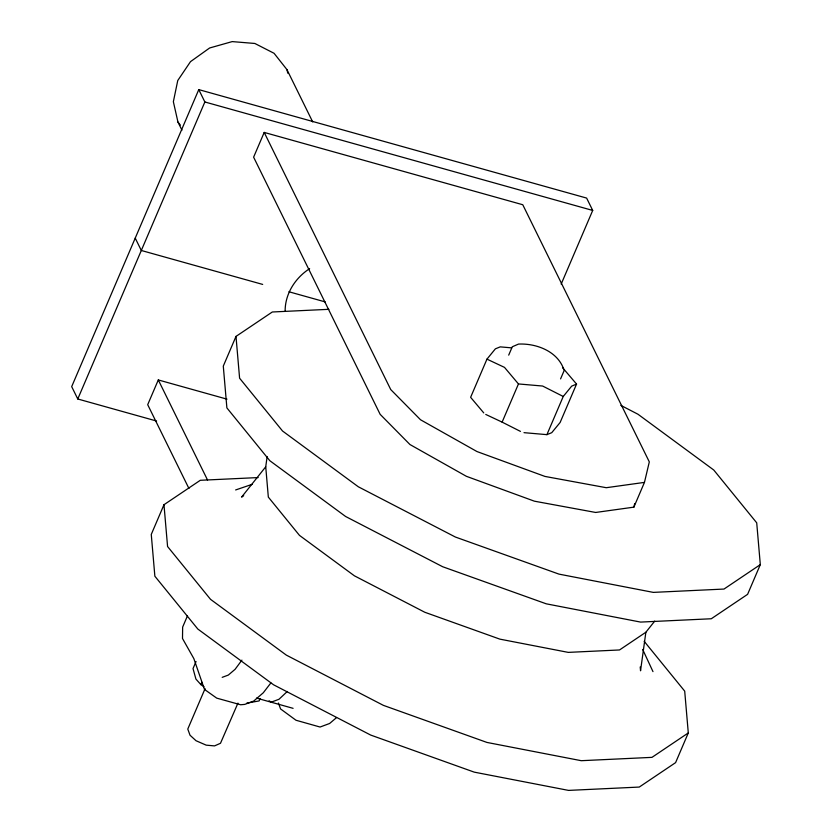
<?xml version="1.0" encoding="UTF-8"?>
<svg xmlns="http://www.w3.org/2000/svg" width="832" height="832" viewBox="0 0 832 832"><rect width="100%" height="100%" fill="white"/><g stroke="black" fill="none" stroke-linecap="round" stroke-linejoin="round"><path stroke-width="1.25" d="M654.711 621.13L645.861 632.247L619.528 649.958L568.266 652.382L499.886 639.142L424.798 612.258L354.422 575.827L299.478 535.382L268.33 497.099L265.73 466.794L267.145 456.529M645.861 632.247L640.546 670.779L640.214 666.962M633.87 507.146L644.457 482.394L649.314 461.895L522.766 204.734L264.202 132.423L253.614 157.175L380.151 414.336L409.947 444.527L466.388 476.31L534.373 501.176L595.67 512.46L633.87 507.146L634.722 503.526M561.184 284.097L592.706 210.434L586.622 198.078L198.775 89.606L71.687 386.63L77.771 398.986L156.593 421.034M77.771 398.986L204.859 101.972L198.775 89.606M227.001 399.152L158.298 379.943L147.701 404.695L188.926 488.478M258.138 477.568L200.294 480.293L163.977 504.722L151.268 534.425L154.866 576.222L197.818 629.034L273.603 684.809L370.677 735.062L474.25 772.138L568.568 790.4L639.267 787.062L675.584 762.642L688.293 732.94L684.705 691.142L644.176 641.316M328.879 309.317L272.314 311.99L235.997 336.409L223.288 366.111L226.886 407.909L269.838 460.72L345.623 516.495L442.697 566.748L546.27 603.824L640.588 622.086L711.287 618.758L747.604 594.329L760.313 564.626L756.714 522.829L713.762 470.018L637.978 414.242L620.849 405.382M187.502 615.753L182.645 627.11L182.499 638.508L193.846 658.611L204.474 689.416L216.726 698.131L240.594 704.756L244.743 704.392L253.708 701.074L263.297 692.765L270.878 682.926M196.05 661.523L193.024 668.585L195.926 679.089L200.928 684.653L204.027 686.764M200.928 684.653L201.937 682.292M205.088 688.605L187.782 729.061L190.029 735.228L196.03 740.73L206.19 745.15L214.542 745.898L220.48 743.288L237.952 703.123M260.146 698.578L259.137 700.929L246.75 703.134M511.67 347.859L500.219 346.871L495.373 348.837L486.959 359.143L470.621 397.322L483.766 412.911M508.706 355.129L512.273 346.778L518.513 344.084C536.775 343.21 558.553 351.676 564.148 370.562L560.57 378.903M520.447 431.392L502.122 422.126L518.461 383.947L504.494 367.38L486.959 359.143M524.004 432.661L546.905 434.647L563.243 396.469L571.657 386.162L576.555 384.072L562.536 367.619M576.555 384.072L560.123 422.479L551.751 432.671L546.905 434.647M241.914 660.13L235.102 669.302L228.322 675.074L222.196 677.342M287.279 691.486L278.97 699.286L271.128 702.187L269.09 700.742M265.73 466.794L241.582 497.12L243.703 495.695M336.544 717.6L329.618 723.486L320.06 727.033L296.005 720.252L280.582 708.947L278.398 703.019M760.313 564.626L723.996 589.056L653.297 592.384L558.979 574.122L455.406 537.046L358.332 486.793L282.547 431.018L239.595 378.206L235.997 336.409M688.293 732.94L651.976 757.359L581.277 760.698L486.959 742.435L383.386 705.359L286.312 655.106L210.527 599.331L167.575 546.52L163.977 504.722M235.633 489.954L252.418 484.245M644.457 482.394L606.268 487.708L544.96 476.424L476.986 451.558L420.534 419.775L390.749 389.584L264.202 132.423M518.461 383.947L542.63 386.038L563.243 396.469M204.859 101.972L592.706 210.434M262.673 284.419L141.315 250.484L135.231 238.118M288.943 291.772L325.229 301.912M256.474 698.09L293.103 708.334M485.763 414.44L502.122 422.126M312.718 121.961L286.957 69.618L274.071 53.3L254.852 43.472L232.211 41.6L209.622 47.986L190.497 61.651L177.757 80.527L173.358 101.722L177.944 122.023L181.948 130.166M177.944 122.023L180.357 125.081M158.298 379.943L207.542 480.012M642.689 649.47L652.985 671.622M286.957 69.618L287.768 73.195M285.137 311.012A51.896 45.479 -26.2 0 1 309.629 268.632"/></g></svg>
